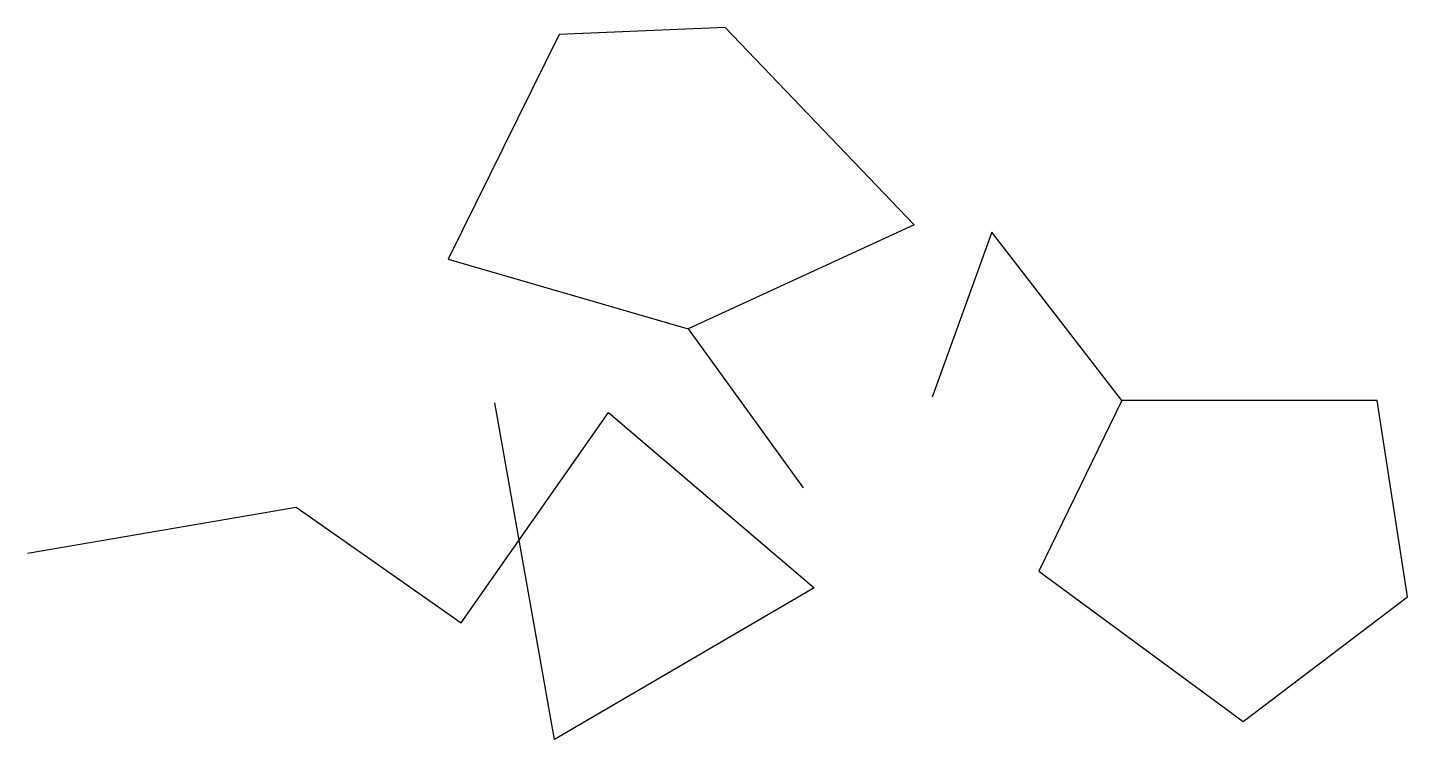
# Model space of a CAD drawing. Header units: inches. Extents: x -1.5 to 15.6, y 2.1 to 10.9.
import ezdxf

# ---------------------------------------------------------------- set-up
doc = ezdxf.new("R2010")
doc.units = ezdxf.units.IN
doc.header["$MEASUREMENT"] = 0

msp = doc.modelspace()

# ---------------------------------------------------------------- linework, layer by layer
for p, q in [((5.107, 10.842), (3.728, 8.05)), ((7.169, 10.927), (5.107, 10.842)), ((7.169, 10.927), (9.519, 8.476)), ((9.519, 8.476), (6.709, 7.182)), ((10.48, 8.383), (9.74, 6.333)), ((12.098, 6.292), (10.48, 8.383)), ((3.728, 8.05), (6.709, 7.182)), ((6.709, 7.182), (8.14, 5.208)), ((5.051, 2.08), (4.311, 6.264)), ((12.098, 6.292), (11.066, 4.172)), ((15.266, 6.292), (12.098, 6.292)), ((15.643, 3.851), (15.266, 6.292)), ((3.893, 3.531), (5.722, 6.144)), ((5.722, 6.144), (8.275, 3.963)), ((-1.494, 4.395), (1.841, 4.967)), ((1.841, 4.967), (3.893, 3.531)), ((11.066, 4.172), (13.605, 2.304)), ((8.275, 3.963), (5.051, 2.08)), ((13.605, 2.304), (15.643, 3.851))]:
    msp.add_line(p, q)

doc.saveas('drawing.dxf')
